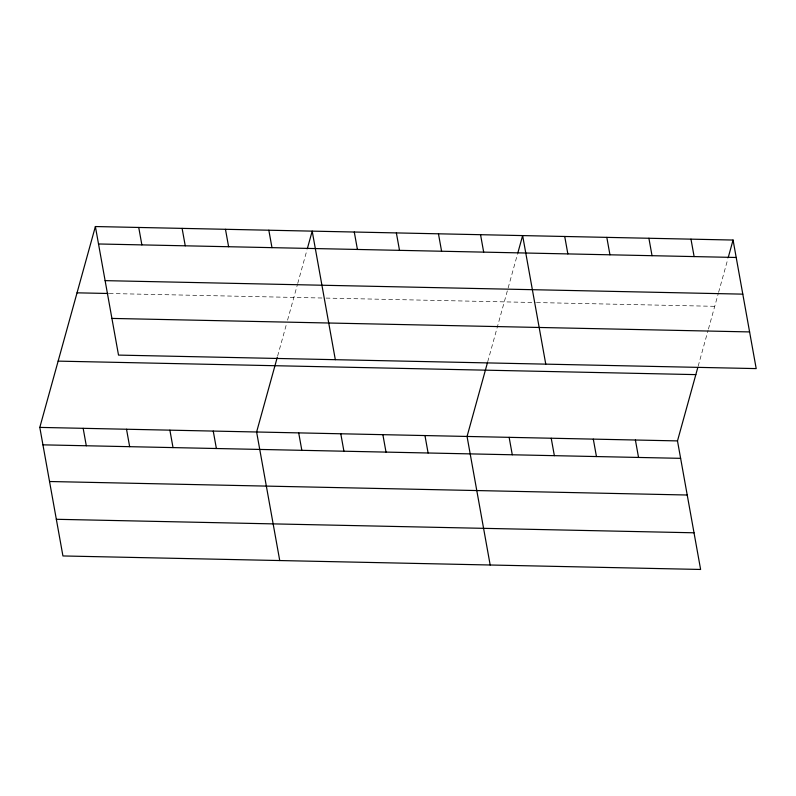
<?xml version="1.0" encoding="UTF-8"?>
<svg xmlns="http://www.w3.org/2000/svg" width="796" height="796" viewBox="0 0 796 796"><rect width="100%" height="100%" fill="white"/><g stroke="black" fill="none" stroke-linecap="round" stroke-linejoin="round"><path stroke-width="0.6" stroke-dasharray="3.98 2.98" d="M277.605 356.12L286.56 323.773M287.555 320.181L297.396 284.62M297.714 283.466L307.047 249.735M487.709 361.782L517.48 254.193M698.152 366.23L708.092 330.29M708.43 329.086L718.271 293.535M718.589 292.371L727.922 258.65M109.251 293.505L324.798 298.072M326.042 298.092L535.24 302.53M536.474 302.55L714.728 306.321"/><path stroke-width="1.19" d="M697.823 367.434L677.486 440.904L700.619 569.458L62.934 555.956L39.8 427.402L95.381 226.542L733.066 240.044L756.2 368.598L118.514 355.096L95.381 226.542M277.277 357.324L256.611 431.999L279.744 560.553M307.365 248.571L312.191 231.129L335.325 359.683M487.381 362.976L467.053 436.457L490.177 565.001M517.808 253.029L522.634 235.586L545.767 364.14M728.24 257.486L733.066 240.044M98.515 243.974L736.21 257.476M105.122 280.64L742.807 294.142M77.043 292.829L108.017 293.485M111.918 318.42L749.603 331.922M58.138 361.125L695.833 374.618M39.8 427.402L677.486 440.904M42.934 444.845L680.62 458.337M49.531 481.51L687.217 495.012M56.337 519.29L694.022 532.793M690.978 239.148L694.122 256.581M648.899 238.253L652.033 255.695M606.811 237.367L609.945 254.8M635.397 440.019L638.541 457.451M564.722 236.472L567.856 253.904M593.309 439.123L596.453 456.556M551.22 438.238L554.364 455.67M480.545 234.691L483.679 252.123M509.142 437.342L512.276 454.775M438.457 233.805L441.591 251.238M396.368 232.91L399.512 250.342M424.965 435.561L428.099 452.994M354.28 232.024L357.424 249.456M382.876 434.666L386.01 452.098M340.788 433.78L343.922 451.213M268.829 230.213L271.973 247.646M298.699 432.885L301.833 450.317M225.467 229.298L228.611 246.73M182.105 228.372L185.249 245.805M213.248 431.084L216.383 448.516M138.743 227.457L141.877 244.889M169.886 430.158L173.021 447.591M126.524 429.243L129.658 446.675M83.162 428.328L86.296 445.76"/></g></svg>
